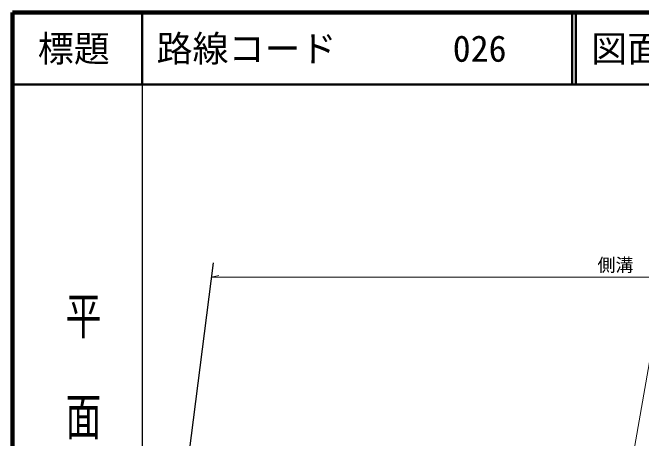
# Model space of a CAD drawing. Units: millimetres, scale not verified. Extents: x 40000 to 680000, y 20000 to 380000.
# Drawn here: x 40000 to 127355, y 320844 to 380000 of the extents above; entities that cross this region are included whole.
import ezdxf
from ezdxf.enums import TextEntityAlignment as Align

# ---------------------------------------------------------------- set-up
doc = ezdxf.new("R2010")
doc.units = ezdxf.units.MM
doc.header["$LTSCALE"] = 1000
for name, color, linetype, lineweight in [('M-BGD', 7, 'Continuous', 13), ('M-BMK-SRVR', 3, 'Continuous', 25), ('M-STR-HTXT', 7, 'Continuous', 13), ('M-TTL', 2, 'Continuous', 140), ('M-TTL-BAND', 7, 'Continuous', 25), ('M-TTL-LINE', 7, 'Continuous', 50)]:
    doc.layers.add(name, color=color, linetype=linetype, lineweight=lineweight)
doc.layers.add('M-TTL-TXT', color=7, linetype='Continuous')
doc.styles.add('@ＭＳ ゴシック', font='')
doc.styles.add('ＭＳ ゴシック', font='')
doc.styles.get('@ＭＳ ゴシック').set_extended_font_data('@MS Gothic')
doc.styles.get('ＭＳ ゴシック').set_extended_font_data('MS Gothic')

msp = doc.modelspace()

# ---------------------------------------------------------------- linework, layer by layer
at = {"layer": 'M-BGD'}
msp.add_line((124723, 310074), (130213, 341558), dxfattribs=at)
at = {"layer": 'M-BMK-SRVR'}
msp.add_line((63425, 309921), (67888, 345228), dxfattribs=at)
at = {"layer": 'M-STR-HTXT'}
for q in [(68637, 343498), (208932, 343248)]:
    msp.add_line((67637, 343248), q, dxfattribs=at)
at = {"layer": 'M-TTL'}
for p, q in [((40000, 380000), (40000, 20000)), ((680000, 380000), (40000, 380000))]:
    msp.add_line(p, q, dxfattribs=at)
at = {"layer": 'M-TTL-BAND'}
msp.add_line((58000, 370000), (58000, 20000), dxfattribs=at)
at = {"layer": 'M-TTL-LINE'}
for p, q in [((58000, 380000), (58000, 370000)), ((117750, 380000), (117750, 370000)), ((118250, 380000), (118250, 370000)), ((40000, 370000), (680000, 370000))]:
    msp.add_line(p, q, dxfattribs=at)

# ---------------------------------------------------------------- texts
at = {"layer": 'M-STR-HTXT', "style": 'ＭＳ ゴシック'}
msp.add_text('側溝\u3000\u3000L=146.0', height=1833, dxfattribs=at).set_placement((121251, 343471), align=Align.BOTTOM_LEFT)
at = {"layer": 'M-TTL-BAND', "style": '@ＭＳ ゴシック', "width": 1.4}
msp.add_text('平  面  図', height=3666, rotation=270, dxfattribs=at).set_placement((49777, 306475), align=Align.MIDDLE_RIGHT)
at = {"layer": 'M-TTL-TXT', "style": 'ＭＳ ゴシック'}
msp.add_text('標題', height=3666, dxfattribs=at).set_placement((48500, 375000), align=Align.MIDDLE_CENTER)
for s, p in [('路線コード', (60000, 375000)), ('026', (101142, 375000)), ('図面コード', (120380, 375000))]:
    msp.add_text(s, height=3666, dxfattribs=at).set_placement(p, align=Align.MIDDLE_LEFT)

doc.saveas('drawing.dxf')
